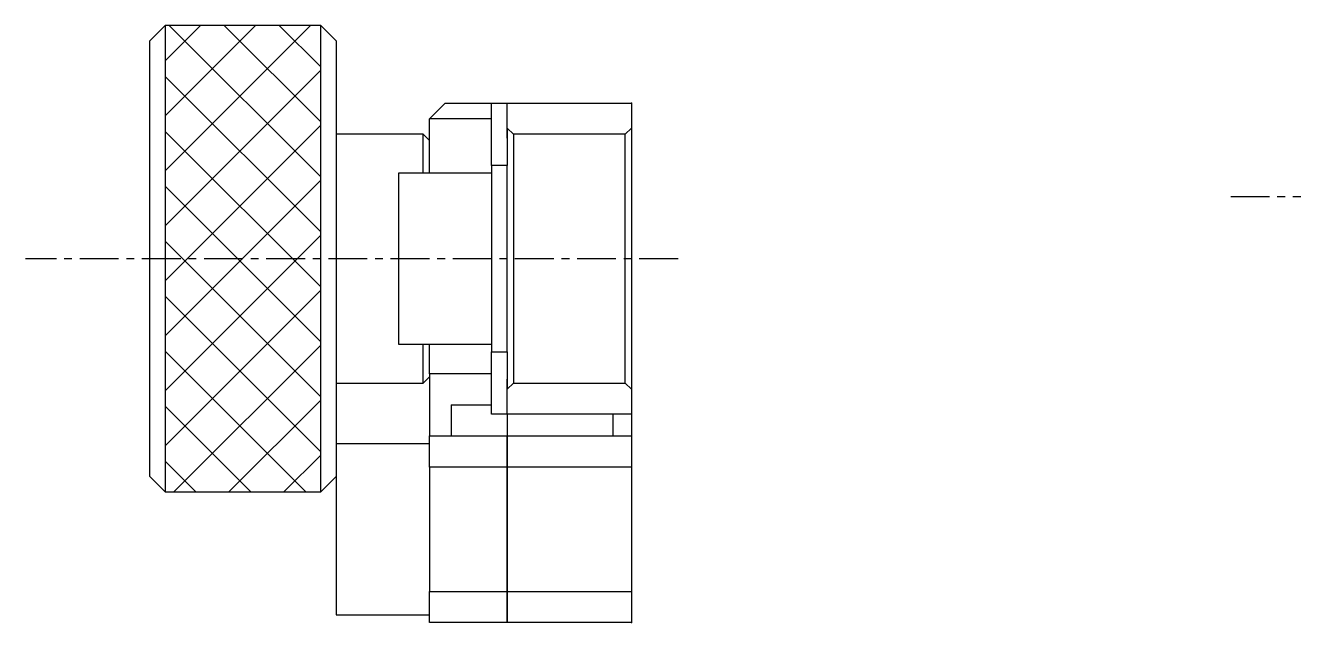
# Model space of a CAD drawing. Extents: x 535 to 879, y 88 to 377.
# Drawn here: x 542.84 to 583.64, y 159.93 to 179.13 of the extents above; entities that cross this region are included whole.
import ezdxf

# ---------------------------------------------------------------- set-up
doc = ezdxf.new("R2010")
doc.units = 0
doc.linetypes.add('CENTER', pattern=[2, 1.25, -0.25, 0.25, -0.25])
doc.layers.get('0').update_dxf_attribs({"linetype": 'CONTINUOUS'})

msp = doc.modelspace()

# ---------------------------------------------------------------- linework, layer by layer
at = {"color": 7, "linetype": 'CONTINUOUS'}
for p, q in [((547.339, 179.135), (546.839, 178.635)), ((552.839, 178.635), (552.339, 179.135)), ((546.839, 164.635), (546.839, 178.635)), ((552.839, 178.635), (552.839, 165.685)), ((555.839, 176.135), (556.339, 176.635)), ((556.339, 176.635), (557.839, 176.635)), ((557.839, 176.635), (558.339, 176.635)), ((557.839, 174.635), (557.839, 176.635)), ((558.339, 175.835), (558.339, 176.635)), ((558.339, 176.635), (562.339, 176.635)), ((562.339, 176.635), (562.339, 159.935)), ((557.839, 176.135), (555.839, 176.135)), ((555.839, 174.385), (555.839, 176.135)), ((555.639, 175.635), (552.839, 175.635)), ((555.639, 174.385), (555.639, 175.635)), ((555.839, 175.435), (555.639, 175.635)), ((558.339, 175.506), (558.339, 175.835)), ((558.339, 175.835), (558.539, 175.635)), ((558.339, 175.835), (558.339, 175.506)), ((558.339, 175.506), (558.339, 174.635)), ((558.539, 175.635), (558.539, 167.635)), ((562.139, 175.635), (558.539, 175.635)), ((562.139, 175.635), (562.339, 175.835)), ((562.139, 167.635), (562.139, 175.635)), ((557.839, 174.635), (557.839, 168.635)), ((558.339, 170.135), (558.339, 174.635)), ((554.839, 174.385), (554.839, 168.885)), ((557.839, 174.385), (554.839, 174.385)), ((558.339, 168.635), (558.339, 170.135)), ((554.839, 168.885), (557.839, 168.885)), ((555.639, 167.635), (555.639, 168.885)), ((555.839, 167.935), (555.839, 168.885)), ((557.839, 166.635), (557.839, 168.635)), ((558.339, 168.635), (558.339, 167.763)), ((555.639, 167.635), (555.839, 167.835)), ((555.839, 167.935), (555.839, 165.935)), ((558.339, 167.435), (558.339, 167.763)), ((558.339, 167.763), (558.339, 167.435)), ((552.839, 167.635), (555.639, 167.635)), ((558.539, 167.635), (558.339, 167.435)), ((558.339, 166.635), (558.339, 167.435)), ((558.539, 167.635), (562.139, 167.635)), ((562.339, 167.435), (562.139, 167.635)), ((556.539, 166.935), (557.839, 166.935)), ((556.539, 166.935), (556.539, 165.935)), ((558.339, 166.635), (557.839, 166.635)), ((562.339, 166.635), (558.339, 166.635)), ((558.339, 166.635), (558.339, 165.935)), ((561.739, 166.635), (561.739, 165.935)), ((552.839, 165.685), (552.839, 160.185)), ((555.839, 165.685), (552.839, 165.685)), ((555.839, 165.935), (558.339, 165.935)), ((555.839, 164.935), (555.839, 165.935)), ((558.339, 165.935), (558.339, 164.935)), ((558.339, 165.935), (562.339, 165.935)), ((558.339, 164.935), (558.339, 165.935)), ((558.339, 164.935), (555.839, 164.935)), ((555.839, 164.935), (555.839, 160.935)), ((558.339, 160.935), (558.339, 164.935)), ((562.339, 164.935), (558.339, 164.935)), ((558.339, 164.935), (558.339, 160.935)), ((546.839, 164.635), (547.339, 164.135)), ((552.339, 164.135), (552.839, 164.635)), ((555.839, 160.935), (558.339, 160.935)), ((555.839, 159.935), (555.839, 160.935)), ((558.339, 160.935), (558.339, 159.935)), ((558.339, 160.935), (562.339, 160.935)), ((558.339, 159.935), (558.339, 160.935)), ((552.839, 160.185), (555.839, 160.185)), ((558.339, 159.935), (555.839, 159.935)), ((562.339, 159.935), (558.339, 159.935))]:
    msp.add_line(p, q, dxfattribs=at)
at = {"color": 3, "linetype": 'CONTINUOUS'}
for p, q in [((547.339, 179.135), (547.339, 164.135)), ((552.339, 179.135), (547.339, 179.135)), ((547.339, 177.997), (548.477, 179.135)), ((547.339, 176.23), (550.244, 179.135)), ((547.339, 174.462), (552.012, 179.135)), ((552.339, 174.264), (547.468, 179.135)), ((552.339, 176.032), (549.236, 179.135)), ((552.339, 177.799), (551.004, 179.135)), ((552.339, 164.135), (552.339, 179.135)), ((547.339, 172.694), (552.339, 177.694)), ((552.339, 172.496), (547.339, 177.496)), ((547.339, 170.926), (552.339, 175.926)), ((552.339, 170.728), (547.339, 175.728)), ((558.339, 174.635), (557.839, 174.635)), ((547.339, 169.159), (552.339, 174.159)), ((552.339, 168.961), (547.339, 173.961)), ((547.339, 167.391), (552.339, 172.391)), ((552.339, 167.193), (547.339, 172.193)), ((547.339, 165.623), (552.339, 170.623)), ((552.339, 165.425), (547.339, 170.425)), ((551.862, 164.135), (547.339, 168.657)), ((547.619, 164.135), (552.339, 168.855)), ((557.839, 168.635), (558.339, 168.635)), ((557.839, 167.935), (555.839, 167.935)), ((550.094, 164.135), (547.339, 166.889)), ((549.386, 164.135), (552.339, 167.088)), ((551.154, 164.135), (552.339, 165.32)), ((548.326, 164.135), (547.339, 165.122)), ((547.339, 164.135), (552.339, 164.135))]:
    msp.add_line(p, q, dxfattribs=at)
at = {"color": 1, "linetype": 'CENTER'}
for p, q in [((581.613, 173.635), (599.013, 173.635)), ((563.839, 171.635), (542.839, 171.635))]:
    msp.add_line(p, q, dxfattribs=at)
at = {"color": 7}
for p in [(562.339, 176.635), (562.339, 159.935)]:
    msp.add_point(p, dxfattribs=at)

doc.saveas('drawing.dxf')
